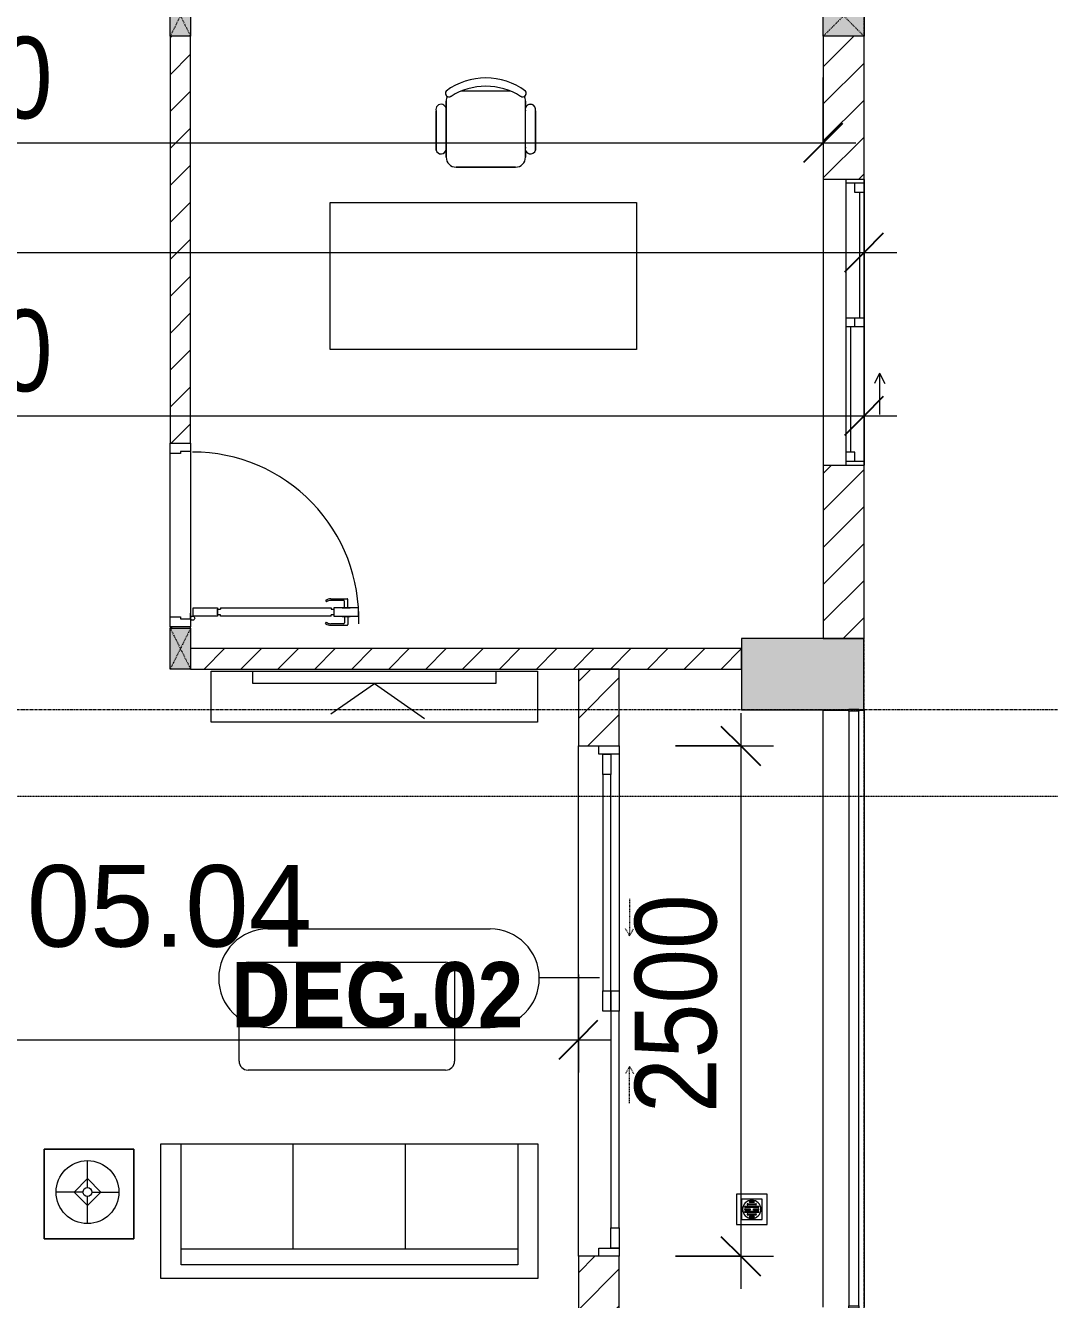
# Model space of a CAD drawing. Header units: millimetres. Extents: x 1591 to 239243, y -15958 to 82755.
# Drawn here: x 225142 to 230160, y 70149 to 76389 of the extents above; entities that cross this region are included whole.
import ezdxf

# ---------------------------------------------------------------- set-up
doc = ezdxf.new("R2010")
doc.units = ezdxf.units.MM
for name, pattern in [('Dash Dot 3_16_', [7.9375, 4.7625, -1.5875, 0, -1.5875]), ('Dash_2_', [6, 3, -3]), ('Grid Line', [22.225, 12.7, -3.175, 3.175, -3.175])]:
    doc.linetypes.add(name, pattern=pattern)
for name, color, linetype, lineweight in [('0-1', 250, 'Continuous', 5), ('A-ANNO-DIMS', 211, 'Continuous', 9), ('A-ANNO-DIMS-160', 211, 'Continuous', 9), ('A-AREA-IDEN', 2, 'Continuous', 9), ('A-DETL-GENF-1', 9, 'Continuous', 9), ('A-DOOR', 31, 'Continuous', 9), ('A-DOOR-1', 254, 'Continuous', 9), ('A-DOOR-2', 9, 'Continuous', 9), ('A-DOOR-FRAM', 31, 'Continuous', 9), ('A-DOOR-HDLN', 31, 'Dash_2_', 9), ('A-DOOR-IDEN', 31, 'Continuous', 9), ('A-FLOR-2', 9, 'Continuous', 9), ('A-FLOR-HRAL', 11, 'Continuous', 9), ('A-GLAZ', 151, 'Continuous', 9), ('A-WALL', 113, 'Continuous', 9), ('A-WALL-1', 253, 'Continuous', 18), ('A-WALL-2', 9, 'Continuous', 9), ('A-WALL-3', 113, 'Continuous', 18), ('A-WALL-PATT-1', 10, 'Continuous', 9), ('A-WALL-PATT-2', 111, 'Continuous', 9), ('G-ANNO-SYMB-1', 111, 'Dash Dot 3_16_', 18), ('I-FURN', 30, 'Continuous', 9), ('I-FURN-1', 254, 'Continuous', 9), ('M-EQPM-1', 254, 'Continuous', 9), ('S-COLS', 52, 'Continuous', 9), ('S-COLS-1', 52, 'Continuous', 5), ('S-COLS-2', 250, 'Continuous', 18), ('S-COLS-4', 254, 'Continuous', 9), ('S-COLS-5', 253, 'Continuous', 18), ('S-COLS-6', 52, 'Continuous', 18), ('S-COLS-HDLN', 52, 'Dash_2_', 9), ('S-COLS-HDLN-1', 9, 'Dash_2_', 9), ('S-GRID-1', 1, 'Grid Line', 9)]:
    doc.layers.add(name, color=color, linetype=linetype, lineweight=lineweight)
doc.styles.add('Arial_9', font='arial_0.ttf', dxfattribs={"height": 400})
doc.styles.add('Arial_B_4', font='arialbd_0.ttf', dxfattribs={"width": 0.9, "height": 320})
doc.styles.add('UTM Avo', font='UTM Avo.ttf', dxfattribs={"width": 0.9, "height": 400})
doc.dimstyles.new('1_Dim_chi_tiet_2_5', dxfattribs={"dimscale": 304.8, "dimtxt": 399.720379, "dimasz": 0.629921, "dimexe": 0.524934, "dimexo": 0.0625, "dimgap": 0.052493, "dimtad": 1, "dimdec": 0, "dimrnd": 5, "dimzin": 0, "dimdsep": 46, "dimtxsty": 'UTM Avo', "dimblk1": 'OBLIQUE', "dimblk2": 'OBLIQUE', "dimsah": 1, "dimcen": 0.09, "dimdle": 0.524934, "dimazin": 0, "dimtfac": 1, "dimtdec": 4, "dimtix": 1, "dimtmove": 0, "dimatfit": 3, "dimfxl": 1.049869, "dimfxlon": 1, "dimtvp": 1, "dimtolj": 1, "dimtzin": 0, "dimarcsym": 2})
doc.dimstyles.new('1_Dim_chi_tiet_2_5_1', dxfattribs={"dimscale": 304.8, "dimtxt": 399.720379, "dimasz": 0.629921, "dimexe": 0.524934, "dimexo": 0.0625, "dimgap": 0.052493, "dimtad": 1, "dimdec": 0, "dimrnd": 5, "dimzin": 0, "dimdsep": 46, "dimtxsty": 'UTM Avo', "dimblk1": 'OBLIQUE', "dimblk2": 'OBLIQUE', "dimsah": 1, "dimcen": 0.09, "dimdle": 0.524934, "dimazin": 0, "dimtfac": 1, "dimtdec": 4, "dimtix": 1, "dimtmove": 0, "dimatfit": 3, "dimfxl": 1.049869, "dimfxlon": 1, "dimtvp": 1, "dimtolj": 1, "dimtzin": 0, "dimarcsym": 2})
pattern_1 = [(45, (0, 0), (-90.50967, 90.50967), [])]
pattern_2 = [(45, (101998.83, 0), (-90.50967, 90.50967), [])]

# ---------------------------------------------------------------- blocks, each defined once
blk = doc.blocks.new('NCV_TKTC_KET CAU_rvt-1-TKCS_MB TẦNG 5')
at = {"layer": 'S-COLS-1'}
blk.add_hatch(color=256, dxfattribs=at).paths.add_polyline_path([(127177.6, 73036.9), (127177.6, 73040.3), (127227.6, 73040.3), (127227.6, 73036.9), (127252.4, 73036.9), (127252.4, 73386.9), (126652.4, 73386.9), (126652.6, 73036.9), (127052.6, 73036.9)])
at = {"layer": 'S-COLS-2'}
for p, q in [((127252.4, 73386.9), (126652.4, 73386.9)), ((126652.4, 73386.9), (126652.4, 73036.9)), ((127252.4, 73036.9), (127252.4, 73386.9)), ((126652.4, 73036.9), (127177.6, 73036.9)), ((127227.6, 73036.9), (127252.4, 73036.9))]:
    blk.add_line(p, q, dxfattribs=at)
blk = doc.blocks.new('DOOR_CW_01 CANH MO-PANEL KINH - DIW_01-900x2200-CỬA GỖ VÂN LAMINATE-553375-TKCS_MB TẦNG 5')
at = {"layer": 'A-DETL-GENF-1'}
for p, q in [((-397, -182), (-397, -62)), ((-397, -62), (-357, -62)), ((-357, -62), (-357, -182)), ((-357, -182), (-397, -182)), ((-391, -196), (-391, -182)), ((-391, -182), (-363, -182)), ((-363, -182), (-363, -196)), ((-397, -196), (-391, -196)), ((-397, -738), (-397, -196)), ((-357, -196), (-363, -196)), ((-357, -196), (-357, -738)), ((-442, -737), (-442, -816.5)), ((-434, -799.5), (-434, -737)), ((-433.9, -711.2), (-427.3, -715.8)), ((-397, -738), (-391, -738)), ((-391, -752), (-391, -738)), ((-357, -738), (-363, -738)), ((-363, -738), (-363, -752)), ((-320.1, -711.2), (-326.7, -715.8)), ((-320, -799.5), (-320, -737)), ((-312, -737), (-312, -816.5)), ((-399, -803.5), (-430, -803.5)), ((-399, -792.2), (-399, -831.8)), ((-397, -792.2), (-399, -792.2)), ((-357, -752), (-397, -752)), ((-397, -752), (-397, -872)), ((-397, -792.2), (-397, -831.8)), ((-363, -752), (-391, -752)), ((-357, -872), (-357, -752)), ((-357, -792.2), (-357, -831.8)), ((-357, -792.2), (-355, -792.2)), ((-355, -792.2), (-355, -831.8)), ((-355, -803.5), (-324, -803.5)), ((-399, -820.5), (-438, -820.5)), ((-399, -831.8), (-397, -831.8)), ((-397, -872), (-357, -872)), ((-355, -831.8), (-357, -831.8)), ((-355, -820.5), (-316, -820.5))]:
    blk.add_line(p, q, dxfattribs=at)
blk.add_circle((-407, -60), 10, dxfattribs=at)
for centre, radius, start, end in [((-407, -60), 814, 268, 0), ((-397, -737), 45, 145, 180), ((-397, -737), 37, 145, 180), ((-357, -737), 37, 0, 35), ((-357, -737), 45, 360, 35), ((-430, -799.5), 4, 180, 270), ((-324, -799.5), 4, 270, 0), ((-438, -816.5), 4, 180, 270), ((-316, -816.5), 4, 270, 0)]:
    blk.add_arc(centre, radius, start, end, dxfattribs=at)
at = {"layer": 'A-DOOR-2'}
for p, q in [((-450, -50), (-450, 50)), ((-450, 50), (-400, 50)), ((-400, 50), (-400, 0)), ((400, 0), (400, 50)), ((400, 50), (450, 50)), ((450, 50), (450, -50)), ((-410, -50), (-450, -50)), ((-410, 0), (-410, -50)), ((-400, 0), (-410, 0)), ((-407, -50), (-382, -50)), ((410, 0), (400, 0)), ((410, -50), (410, 0)), ((450, -50), (410, -50))]:
    blk.add_line(p, q, dxfattribs=at)
blk = doc.blocks.new('BAN LV A - BAN LV A_dwg_ban hoc2-348006-TKCS_MB TẦNG 5')
at = {"layer": 'I-FURN'}
for p, q in [((145.8, 437.4), (-145.8, 437.4)), ((-194.4, 388.8), (-194.4, 113.4)), ((194.4, 113.4), (194.4, 388.8)), ((-243, 354.4), (-243, 162)), ((194.4, 351.4), (194.4, 150.8)), ((243.7, 162), (243.7, 354.4)), ((-120.5, 64.8), (120.5, 64.8))]:
    blk.add_line(p, q, dxfattribs=at)
at = {"layer": 'I-FURN', "flags": 128}
blk.add_lwpolyline([(-737.8, 610.5), (-737.8, 1330.5), (-154.9, 1330.5), (762.2, 1330.5), (762.2, 610.5)], close=True, dxfattribs=at)
at = {"layer": 'I-FURN'}
for centre, radius, start, end in [((-145.8, 388.8), 48.6, 90, 180), ((145.8, 388.8), 48.6, 360, 90), ((-218.7, 347.3), 25.3, 343.7398, 163.7398), ((219.4, 347.3), 25.3, 16.2602, 170.70537), ((-218.7, 154.9), 25.3, 163.7398, 16.2602), ((219.4, 154.9), 25.3, 189.29463, 16.2602), ((-180.2, 75.4), 17.8, 57.97259, 216.69006), ((-145.8, 113.4), 48.6, 180, 207.58444), ((0, 324), 324, 233.1301, 306.8699), ((0, 359.3), 318.2, 237.57575, 302.42425), ((180.2, 75.4), 17.8, 323.30994, 122.02741), ((145.8, 113.4), 48.6, 332.41556, 0)]:
    blk.add_arc(centre, radius, start, end, dxfattribs=at)
blk = doc.blocks.new('BAN LV A - BAN LV A_dwg-348005-TKCS_MB TẦNG 5')
at = {"extrusion": (0, 0, -1), "zscale": -1, "rotation": 180}
blk.add_blockref('BAN LV A - BAN LV A_dwg_ban hoc2-348006-TKCS_MB TẦNG 5', (-729, 1383.7), dxfattribs=at)
blk = doc.blocks.new('BAN LV A - BAN LV A-401069-TKCS_MB TẦNG 5')
at = {"layer": 'I-FURN-1'}
for p, q in [((-8.8, -53.2), (1491.2, -53.2)), ((-8.8, -773.2), (-8.8, -53.2)), ((1491.2, -53.2), (1491.2, -773.2)), ((1491.2, -773.2), (-8.8, -773.2)), ((534.6, -1029.3), (534.6, -994.9)), ((583.2, -946.3), (874.8, -946.3)), ((923.4, -994.9), (923.4, -1032.3)), ((486, -1221.7), (486, -1029.3)), ((972.7, -1029.3), (972.7, -1221.7)), ((534.6, -1270.3), (534.6, -1235.9)), ((923.4, -1232.9), (923.4, -1270.3))]:
    blk.add_line(p, q, dxfattribs=at)
for centre, radius, start, end in [((583.2, -994.9), 48.6, 90, 180), ((874.8, -994.9), 48.6, 0, 90), ((510.3, -1036.4), 25.3, 16.2602, 163.7398), ((948.4, -1036.4), 25.3, 16.2602, 170.70537), ((510.3, -1228.8), 25.3, 163.7398, 343.7398), ((948.4, -1228.8), 25.3, 189.29463, 16.2602), ((548.9, -1308.3), 17.8, 119.40397, 216.69006), ((583.2, -1270.3), 48.6, 180, 207.58444), ((874.8, -1270.3), 48.6, 332.41556, 0), ((909.2, -1308.3), 17.8, 323.30994, 60.59603), ((729, -1059.7), 324, 233.1301, 306.8699)]:
    blk.add_arc(centre, radius, start, end, dxfattribs=at)
at = {"extrusion": (0, 0, -1), "zscale": -1, "rotation": 180}
blk.add_blockref('BAN LV A - BAN LV A_dwg-348005-TKCS_MB TẦNG 5', (0, 0), dxfattribs=at)
blk = doc.blocks.new('THU NUOC - THU NUOC-461820-TKCS_MB TẦNG 5')
at = {"layer": 'M-EQPM-1'}
for p, q in [((-66.3, 70.6), (-66.3, -79.4)), ((83.7, 70.6), (-66.3, 70.6)), ((83.7, -79.4), (83.7, 70.6)), ((58.7, 45.6), (-41.3, 45.6)), ((-41.3, 45.6), (-41.3, -54.4)), ((-23.3, 10.8), (40.9, 10.8)), ((40.9, 4.8), (-23.3, 4.8)), ((-11, 23.3), (28.5, 23.3)), ((28.5, 17.3), (-11, 17.3)), ((-1.1, 35.6), (18.5, 35.6)), ((18.5, 29.6), (-1.1, 29.6)), ((58.7, -54.4), (58.7, 45.6)), ((-41.3, -54.4), (58.7, -54.4)), ((-23.3, -1.2), (0.7, -1.2)), ((0.7, -7.2), (-23.3, -7.2)), ((-23.3, -13.6), (40.9, -13.6)), ((40.9, -19.6), (-23.3, -19.6)), ((-11, -26.1), (28.5, -26.1)), ((28.5, -32.1), (-11, -32.1)), ((-1.1, -38.5), (18.5, -38.5)), ((18.5, -44.5), (-1.1, -44.5)), ((0.7, -1.2), (0.7, -7.2)), ((16.7, -1.2), (40.9, -1.2)), ((16.7, -7.2), (16.7, -1.2)), ((40.9, -7.2), (16.7, -7.2)), ((-66.3, -79.4), (83.7, -79.4))]:
    blk.add_line(p, q, dxfattribs=at)
for centre, radius, start, end in [((8.7, -4.4), 45, 0, 180), ((8.7, -4.4), 45, 0, 180), ((-23.3, 7.8), 3, 90, 270), ((-11, 20.3), 3, 90, 270), ((-1.1, 32.6), 3, 90, 270), ((18.5, 32.6), 3, 270, 90), ((28.5, 20.3), 3, 270, 90), ((40.9, 7.8), 3, 270, 90), ((8.7, -4.4), 45, 180, 360), ((8.7, -4.4), 45, 180, 360), ((-23.3, -4.2), 3, 90, 270), ((-23.3, -16.6), 3, 90, 270), ((-11, -29.1), 3, 90, 270), ((-1.1, -41.5), 3, 90, 270), ((18.5, -41.5), 3, 270, 90), ((28.5, -29.1), 3, 270, 90), ((40.9, -4.2), 3, 270, 90), ((40.9, -16.6), 3, 270, 90)]:
    blk.add_arc(centre, radius, start, end, dxfattribs=at)
blk = doc.blocks.new('G1_SOF - BO TRU - 100x200-746114-TKCS_MB TẦNG 5')
at = {"layer": 'S-COLS'}
blk.add_hatch(color=256, dxfattribs=at).paths.add_polyline_path([(50, -100), (50, 100), (-50, 100), (-50, -100)])
at = {"layer": 'S-COLS-5'}
for p, q in [((-50, 100), (50, 100)), ((-50, -100), (-50, 100)), ((50, 100), (50, -100)), ((50, -100), (-50, -100))]:
    blk.add_line(p, q, dxfattribs=at)
at = {"layer": 'S-COLS-HDLN-1'}
for p, q in [((50, -100), (-50, 100)), ((-50, -100), (50, 100))]:
    blk.add_line(p, q, dxfattribs=at)
blk = doc.blocks.new('LOBBY_SOFA_1 - LOBBY_SOFA_1-901228-TKCS_MB TẦNG 5')
at = {"layer": 'I-FURN'}
for p, q in [((-2172.3, 1064.5), (-2172.3, 1504.5)), ((-2128.3, 1548.5), (-1160.3, 1548.5)), ((-1116.3, 1504.5), (-1116.3, 1064.5)), ((-1160.3, 1020.5), (-2128.3, 1020.5)), ((-2688.2, 633.5), (-3128.2, 633.5)), ((-3128.2, 633.5), (-3128.2, 193.5)), ((-2688.2, 193.5), (-2688.2, 633.5)), ((-2556, 660), (-708, 660)), ((-2556, 0), (-2556, 660)), ((-2457, 66), (-2457, 660)), ((-1907, 143), (-1907, 660)), ((-1357, 143), (-1357, 660)), ((-807, 660), (-807, 66)), ((-708, 660), (-708, 0)), ((-2915.4, 445), (-2915.4, 577)), ((-2981.4, 423), (-2915.4, 489)), ((-2915.4, 489), (-2849.4, 423)), ((-2937.4, 423), (-3069.4, 423)), ((-2915.4, 357), (-2981.4, 423)), ((-2849.4, 423), (-2915.4, 357)), ((-2915.4, 269), (-2915.4, 401)), ((-2893.4, 423), (-2761.4, 423)), ((-3128.2, 193.5), (-2688.2, 193.5)), ((-807, 143), (-2457, 143)), ((-807, 66), (-2457, 66)), ((-708, 0), (-2556, 0))]:
    blk.add_line(p, q, dxfattribs=at)
for radius in [154, 22]:
    blk.add_circle((-2915.4, 423), radius, dxfattribs=at)
for centre, start, end in [((-2128.3, 1504.5), 90, 180), ((-1160.3, 1504.5), 0, 90), ((-2128.3, 1064.5), 180, 270), ((-1160.3, 1064.5), 270, 0)]:
    blk.add_arc(centre, 44, start, end, dxfattribs=at)
at = {"layer": 'I-FURN-1'}
for p, q in [((-2172.3, 1064.5), (-2172.3, 1504.5)), ((-2128.3, 1548.5), (-1160.3, 1548.5)), ((-1116.3, 1504.5), (-1116.3, 1064.5)), ((-1160.3, 1020.5), (-2128.3, 1020.5)), ((-3128.2, 633.5), (-2688.2, 633.5)), ((-3128.2, 193.5), (-3128.2, 633.5)), ((-2688.2, 633.5), (-2688.2, 193.5)), ((-2556, 660), (-708, 660)), ((-2556, 0), (-2556, 660)), ((-708, 660), (-708, 0)), ((-2688.2, 193.5), (-3128.2, 193.5)), ((-708, 0), (-2556, 0))]:
    blk.add_line(p, q, dxfattribs=at)
for centre, start, end in [((-2128.3, 1504.5), 90, 180), ((-1160.3, 1504.5), 0, 90), ((-2128.3, 1064.5), 180, 270), ((-1160.3, 1064.5), 270, 0)]:
    blk.add_arc(centre, 44, start, end, dxfattribs=at)
blk = doc.blocks.new('RES_BAN AN - RES_BAN AN-901221-TKCS_MB TẦNG 5')
at = {"layer": 'I-FURN-1'}
for p, q in [((0, 250), (1600, 250)), ((0, 0), (0, 250)), ((1600, 250), (1600, 0)), ((1600, 0), (0, 0))]:
    blk.add_line(p, q, dxfattribs=at)
blk = doc.blocks.new('KE TIVI-2 - KE TIVI-2-901222-TKCS_MB TẦNG 5')
at = {"layer": 'I-FURN-1'}
for p, q in [((0, 60), (-245.7, 232.1)), ((213, 209.1), (0, 60)), ((-595.6, 60), (595.6, 60)), ((-595.6, 0), (-595.6, 60)), ((595.6, 0), (-595.6, 0)), ((595.6, 60), (595.6, 0))]:
    blk.add_line(p, q, dxfattribs=at)
blk = doc.blocks.new('NCV_TKTC_TANG 5_rvt-1-TKCS_MB TẦNG 5')
at = {"layer": 'A-WALL-PATT-1'}
h = blk.add_hatch(dxfattribs=at)
h.set_pattern_fill('FP_1', color=256, style=0, pattern_type=2)
h.set_pattern_definition(pattern_1)
h.paths.add_polyline_path([(123902.6, 73436.9), (123952.6, 73436.9), (123952.6, 73443.1), (123852.6, 73443.1), (123852.6, 73436.9)])
h.paths.add_polyline_path([(123952.6, 74343.1), (123952.6, 76336.9), (123852.6, 76336.9), (123852.6, 74343.1), (123902.6, 74343.1)])
h = blk.add_hatch(dxfattribs=at)
h.set_pattern_fill('FP_1', color=256, style=0, pattern_type=2)
h.set_pattern_definition(pattern_1)
h.paths.add_polyline_path([(123952.6, 73236.9), (126652.6, 73236.9), (126652.6, 73336.9), (123952.6, 73336.9)])
at = {"layer": 'A-FLOR-2'}
for p, q in [((123852.6, 73493.1), (123852.6, 74293.1)), ((123952.6, 74303.1), (123952.6, 73483.1)), ((125852.6, 70360.3), (125852.6, 72860.3))]:
    blk.add_line(p, q, dxfattribs=at)
at = {"layer": 'A-WALL-1'}
for p, q in [((123852.6, 76336.9), (123852.6, 74343.1)), ((123952.6, 74343.1), (123952.6, 76336.9)), ((123852.6, 73443.1), (123852.6, 73436.9)), ((123952.6, 73436.9), (123952.6, 73443.1)), ((126652.6, 73336.9), (123952.6, 73336.9)), ((126652.6, 73236.9), (126652.6, 73336.9)), ((123952.6, 73236.9), (126652.6, 73236.9))]:
    blk.add_line(p, q, dxfattribs=at)
at = {"layer": 'A-WALL-2'}
for p, q in [((123852.6, 73493.1), (123852.6, 74293.1)), ((123952.6, 74303.1), (123952.6, 73483.1))]:
    blk.add_line(p, q, dxfattribs=at)
at = {"layer": 'A-DOOR-1', "rotation": 90.00000000000118}
blk.add_blockref('DOOR_CW_01 CANH MO-PANEL KINH - DIW_01-900x2200-CỬA GỖ VÂN LAMINATE-553375-TKCS_MB TẦNG 5', (123902.6, 73893.1), dxfattribs=at)
at = {"layer": 'I-FURN-1', "rotation": 180}
for name, p in [('BAN LV A - BAN LV A-401069-TKCS_MB TẦNG 5', (126128.2, 74749.2)), ('RES_BAN AN - RES_BAN AN-901221-TKCS_MB TẦNG 5', (125652.9, 73226.9)), ('KE TIVI-2 - KE TIVI-2-901222-TKCS_MB TẦNG 5', (124852.9, 73226.9))]:
    blk.add_blockref(name, p, dxfattribs=at)
at = {"layer": 'I-FURN-1'}
blk.add_blockref('LOBBY_SOFA_1 - LOBBY_SOFA_1-901228-TKCS_MB TẦNG 5', (126362.6, 70251.9), dxfattribs=at)
at = {"layer": 'M-EQPM-1', "rotation": 180}
blk.add_blockref('THU NUOC - THU NUOC-461820-TKCS_MB TẦNG 5', (126711.3, 70585.9), dxfattribs=at)
at = {"layer": 'S-COLS-4', "rotation": 180}
for p in [(123902.6, 76436.9), (123902.6, 73336.9)]:
    blk.add_blockref('G1_SOF - BO TRU - 100x200-746114-TKCS_MB TẦNG 5', p, dxfattribs=at)
blk = doc.blocks.new('G1_SOF - BO TRU - 200x200-3055084-TKCS_MB TẦNG 5')
at = {"layer": 'S-COLS'}
blk.add_hatch(color=256, dxfattribs=at).paths.add_polyline_path([(8.4, 100), (-100, 100), (-100, -100), (100, -100), (100, 100)])
at = {"layer": 'S-COLS-6'}
for p, q in [((-100, 100), (100, 100)), ((-100, -100), (-100, 100)), ((100, 100), (100, -100)), ((100, -100), (-100, -100))]:
    blk.add_line(p, q, dxfattribs=at)
at = {"layer": 'S-COLS-HDLN'}
for p, q in [((100, -100), (-100, 100)), ((-100, -100), (100, 100))]:
    blk.add_line(p, q, dxfattribs=at)
blk = doc.blocks.new('1_FAMILY RVT - W01-WxH 1400x1400xmm-389822-TKCS_MB TẦNG 5')
at = {"layer": 'A-GLAZ'}
for p, q in [((248.4, 172.39), (299.2, 197.79)), ((248.4, 172.39), (299.2, 146.99)), ((248.4, 172.39), (451.6, 172.39)), ((-700, 96.19), (-700, -103.81)), ((700, 96.19), (-700, 96.19)), ((-700, 96.19), (-636.5, 96.19)), ((-680.95, 96.19), (-680.95, 7.29)), ((-636.5, 96.19), (-22.225, 96.19)), ((-636.5, 96.19), (-636.5, 51.74)), ((-636.5, 73.965), (-22.225, 73.965)), ((-22.225, 7.29), (-22.225, 96.19)), ((-22.225, 96.19), (22.225, 96.19)), ((22.225, 96.19), (680.95, 96.19)), ((22.225, 96.19), (22.225, 7.29)), ((680.95, 96.19), (700, 96.19)), ((680.95, 96.19), (680.95, 7.29)), ((700, -103.81), (700, 96.19)), ((-700, 7.29), (-680.95, 7.29)), ((-636.5, 51.74), (-680.95, 51.74)), ((-680.95, 7.29), (-22.225, 7.29)), ((22.225, 51.74), (-22.225, 51.74)), ((-22.225, 7.29), (22.225, 7.29)), ((22.225, 29.515), (636.5, 29.515)), ((22.225, 7.29), (636.5, 7.29)), ((636.5, 51.74), (636.5, 7.29)), ((680.95, 51.74), (636.5, 51.74)), ((636.5, 7.29), (700, 7.29)), ((-700, -103.81), (700, -103.81))]:
    blk.add_line(p, q, dxfattribs=at)
blk = doc.blocks.new('Railing - 50 x 10mm-1251311-TKCS_MB TẦNG 5')
at = {"layer": 'A-FLOR-HRAL'}
for p, q in [((25, 5), (-25, 5)), ((-25, 5), (-25, -5)), ((25, -5), (25, 5)), ((-25, -5), (25, -5))]:
    blk.add_line(p, q, dxfattribs=at)
blk = doc.blocks.new('Railing - Railing-3262854-TKCS_MB TẦNG 5')
at = {"layer": 'A-FLOR-HRAL'}
for p, q in [((127177.6, 73030.3), (127177.6, 70116.9)), ((127227.6, 70116.9), (127227.6, 73030.3))]:
    blk.add_line(p, q, dxfattribs=at)
at = {"extrusion": (0, 0, -1), "zscale": -1}
for p in [(-127202.6, 73035.3), (-127202.6, 70111.9)]:
    blk.add_blockref('Railing - 50 x 10mm-1251311-TKCS_MB TẦNG 5', p, dxfattribs=at)
blk = doc.blocks.new('DEG_02-DEG_03 - DEG_02-2500x2400mm-CỬA ĐI 02 CÁNH TRƯỢT-841416-TKCS_MB TẦNG 5')
at = {"layer": 'A-DOOR'}
for p, q in [((-1210, -100), (-1210, -60)), ((-1210, -60), (-1110, -60)), ((-1110, -60), (-1110, -100)), ((-50, -60), (-1110, -60)), ((-50, -60), (-50, -20)), ((-50, -20), (50, -20)), ((50, -60), (-50, -60)), ((-50, -100), (-50, -60)), ((-50, -60), (50, -60)), ((50, -20), (50, -60)), ((1110, -20), (50, -20)), ((50, -60), (1110, -60)), ((50, -60), (50, -100)), ((1110, -60), (1110, -20)), ((1110, -20), (1210, -20)), ((1210, -60), (1110, -60)), ((1210, -20), (1210, -60)), ((-1110, -100), (-1210, -100)), ((-1110, -100), (-50, -100)), ((50, -100), (-50, -100))]:
    blk.add_line(p, q, dxfattribs=at)
at = {"layer": 'A-DOOR-FRAM'}
for p, q in [((-1250, 0), (-1210, 0)), ((-1250, -100), (-1250, 0)), ((-1210, 0), (-1210, -100)), ((1210, -100), (1210, 0)), ((1210, 0), (1250, 0)), ((1250, 0), (1250, -100)), ((-1210, -100), (-1250, -100)), ((1250, -100), (1210, -100))]:
    blk.add_line(p, q, dxfattribs=at)
at = {"layer": 'A-DOOR-HDLN'}
for p, q in [((-500.4, -151.1), (-320.4, -151.1)), ((-320.4, -151.1), (-355, -131.1)), ((-320.4, -151.1), (-355, -171.1)), ((320.4, -151.1), (355, -131.1)), ((320.4, -151.1), (355, -171.1)), ((500.4, -151.1), (320.4, -151.1))]:
    blk.add_line(p, q, dxfattribs=at)
blk = doc.blocks.new('DIMBLOCK80-TKCS_MB TẦNG 5')
at = {"layer": 'A-ANNO-DIMS-160'}
for p, q in [((221051.3, 71740.6), (221051.3, 71260.6)), ((221051.3, 71420.6), (221051.3, 71740.6)), ((227851.4, 71740.6), (227851.4, 71260.6)), ((227851.4, 71420.6), (227851.4, 71740.6)), ((220891.3, 71420.6), (228011.4, 71420.6))]:
    blk.add_line(p, q, dxfattribs=at)
at = {"layer": 'A-ANNO-DIMS-160', "lineweight": 25}
for p, q in [((221051.3, 71420.6), (221147.3, 71516.6)), ((227851.4, 71420.6), (227947.4, 71516.6)), ((221051.3, 71420.6), (220955.3, 71324.6)), ((227851.4, 71420.6), (227755.4, 71324.6))]:
    blk.add_line(p, q, dxfattribs=at)
at = {"layer": 'A-ANNO-DIMS-160', "color": 0, "insert": (223903.6, 71940.3), "char_height": 400, "width": 1314.636, "attachment_point": 1, "line_spacing_factor": 1.110334, "style": 'UTM Avo'}
blk.add_mtext('6800', dxfattribs=at)
blk = doc.blocks.new('_Oblique')
at = {"color": 0, "linetype": 'ByBlock', "lineweight": -2}
blk.add_line((-0.5, -0.5), (0.5, 0.5), dxfattribs=at)
blk = doc.blocks.new('STN_Door Tag - STN_Door Tag-1788670-TKCS_MB TẦNG 5')
at = {"layer": 'A-DOOR-IDEN'}
for p, q in [((-3.37, 1.495), (3.431, 1.495)), ((-3.37, -1.524), (3.431, -1.524))]:
    blk.add_line(p, q, dxfattribs=at)
for centre, start, end in [((-3.37, -0.015), 90, 270), ((3.431, -0.015), 270, 90)]:
    blk.add_arc(centre, 1.509, start, end, dxfattribs=at)
blk = doc.blocks.new('DIMBLOCK193-TKCS_MB TẦNG 5')
at = {"layer": 'A-ANNO-DIMS-160'}
for p, q in [((228647.7, 73020.3), (228647.7, 70200.3)), ((228327.7, 72860.3), (228807.7, 72860.3)), ((228647.7, 72860.3), (228327.7, 72860.3)), ((228327.7, 70360.3), (228807.7, 70360.3)), ((228647.7, 70360.3), (228327.7, 70360.3))]:
    blk.add_line(p, q, dxfattribs=at)
at = {"layer": 'A-ANNO-DIMS-160', "lineweight": 25}
for p, q in [((228647.7, 72860.3), (228551.7, 72956.3)), ((228647.7, 72860.3), (228743.7, 72764.3)), ((228647.7, 70360.3), (228551.7, 70456.3)), ((228647.7, 70360.3), (228743.7, 70264.3))]:
    blk.add_line(p, q, dxfattribs=at)
at = {"layer": 'A-ANNO-DIMS-160', "color": 0, "insert": (228128, 71062.5), "char_height": 400, "width": 1314.636, "attachment_point": 1, "rotation": 90, "line_spacing_factor": 1.110334, "style": 'UTM Avo'}
blk.add_mtext('2500', dxfattribs=at)
blk = doc.blocks.new('DIMBLOCK240-TKCS_MB TẦNG 5')
at = {"layer": 'A-ANNO-DIMS-160'}
for p, q in [((207951.4, 75597.8), (207951.4, 75117.8)), ((207951.4, 75277.8), (207951.4, 75597.8)), ((229251.4, 75597.8), (229251.4, 75117.8)), ((229251.4, 75277.8), (229251.4, 75597.8)), ((207791.4, 75277.8), (229411.4, 75277.8))]:
    blk.add_line(p, q, dxfattribs=at)
at = {"layer": 'A-ANNO-DIMS-160', "lineweight": 25}
for p, q in [((207951.4, 75277.8), (208047.4, 75373.8)), ((229251.4, 75277.8), (229347.4, 75373.8)), ((207951.4, 75277.8), (207855.4, 75181.8)), ((229251.4, 75277.8), (229155.4, 75181.8))]:
    blk.add_line(p, q, dxfattribs=at)
at = {"layer": 'A-ANNO-DIMS-160', "color": 0, "insert": (217916.7, 75797.5), "char_height": 400, "width": 1643.295, "attachment_point": 1, "line_spacing_factor": 1.110334, "style": 'UTM Avo'}
blk.add_mtext('21300', dxfattribs=at)
blk = doc.blocks.new('DIMBLOCK243-TKCS_MB TẦNG 5')
at = {"layer": 'A-ANNO-DIMS-160'}
for p, q in [((220251.4, 74797.8), (220251.4, 74317.8)), ((220251.4, 74477.8), (220251.4, 74797.8)), ((229251.4, 74797.8), (229251.4, 74317.8)), ((229251.4, 74477.8), (229251.4, 74797.8)), ((220251.4, 74477.8), (229411.4, 74477.8))]:
    blk.add_line(p, q, dxfattribs=at)
at = {"layer": 'A-ANNO-DIMS-160', "lineweight": 25}
for p, q in [((220251.4, 74477.8), (220347.4, 74573.8)), ((229251.4, 74477.8), (229347.4, 74573.8)), ((220251.4, 74477.8), (220155.4, 74381.8)), ((229251.4, 74477.8), (229155.4, 74381.8))]:
    blk.add_line(p, q, dxfattribs=at)
at = {"layer": 'A-ANNO-DIMS-160', "color": 0, "insert": (224203.6, 74997.5), "char_height": 400, "width": 1314.636, "attachment_point": 1, "line_spacing_factor": 1.110334, "style": 'UTM Avo'}
blk.add_mtext('9000', dxfattribs=at)
blk = doc.blocks.new('DIMBLOCK319-TKCS_MB TẦNG 5')
at = {"layer": 'A-ANNO-DIMS-160'}
for p, q in [((220451.4, 76134.6), (220451.4, 75654.6)), ((220451.4, 75814.6), (220451.4, 76134.6)), ((229051.4, 76134.6), (229051.4, 75654.6)), ((229051.4, 75814.6), (229051.4, 76134.6)), ((220291.4, 75814.6), (229211.4, 75814.6))]:
    blk.add_line(p, q, dxfattribs=at)
at = {"layer": 'A-ANNO-DIMS-160', "lineweight": 25}
for p, q in [((220451.4, 75814.6), (220547.4, 75910.6)), ((229051.4, 75814.6), (229147.4, 75910.6)), ((220451.4, 75814.6), (220355.4, 75718.6)), ((229051.4, 75814.6), (228955.4, 75718.6))]:
    blk.add_line(p, q, dxfattribs=at)
at = {"layer": 'A-ANNO-DIMS-160', "color": 0, "insert": (224203.6, 76334.2), "char_height": 400, "width": 1314.636, "attachment_point": 1, "line_spacing_factor": 1.110334, "style": 'UTM Avo'}
blk.add_mtext('8600', dxfattribs=at)

msp = doc.modelspace()

# ---------------------------------------------------------------- hatches: boundary and pattern name
at = {"layer": 'A-WALL-PATT-2'}
h = msp.add_hatch(dxfattribs=at)
h.set_pattern_fill('FP_1', color=256, style=0, pattern_type=2)
h.set_pattern_definition(pattern_2)
h.paths.add_polyline_path([(229251.4, 73386.9), (229251.3, 74235.3), (229051.4, 74235.3), (229051.4, 73386.9), (229251.3, 73386.9)])
h.paths.add_polyline_path([(229251.3, 75635.3), (229251.4, 75635.3), (229251.3, 76336.9), (229051.4, 76336.9), (229051.4, 75635.3)])
h = msp.add_hatch(dxfattribs=at)
h.set_pattern_fill('FP_1', color=256, style=0, pattern_type=2)
h.set_pattern_definition(pattern_2)
h.paths.add_polyline_path([(227851.4, 70036.9), (228051.4, 70036.9), (228051.4, 70360.3), (227851.4, 70360.3), (227851.4, 70111.9)])
h.paths.add_polyline_path([(227951.4, 72860.3), (228051.4, 72860.3), (228051.4, 73236.9), (227851.4, 73236.9), (227851.4, 72860.3)])

# ---------------------------------------------------------------- linework, layer by layer
at = {"layer": 'A-DOOR-IDEN'}
msp.add_line((227954.7, 71724.1), (227660, 71724.1), dxfattribs=at)
at = {"layer": 'A-WALL'}
for p, q in [((229051.4, 70111.9), (229051.4, 73035.3)), ((229051.4, 73035.3), (229176.4, 73035.3)), ((229226.4, 73035.3), (229251.4, 73035.3)), ((229251.4, 73035.3), (229251.4, 70111.9)), ((227851.4, 70360.3), (227851.4, 72860.3)), ((228051.4, 72820.3), (228051.4, 71660.3))]:
    msp.add_line(p, q, dxfattribs=at)
at = {"layer": 'A-WALL-3'}
for p, q in [((229051.4, 76336.9), (229051.4, 75635.3)), ((229251.4, 75635.3), (229251.4, 76336.9)), ((229051.4, 74235.3), (229051.4, 73386.9)), ((229251.4, 73386.9), (229251.4, 74235.3)), ((229051.4, 73386.9), (229251.4, 73386.9)), ((228051.4, 73236.9), (227851.4, 73236.9)), ((227851.4, 73236.9), (227851.4, 72860.3)), ((228051.4, 72860.3), (228051.4, 73236.9)), ((227851.4, 72860.3), (227951.4, 72860.3)), ((227951.4, 70360.3), (227851.4, 70360.3)), ((227851.4, 70360.3), (227851.4, 70036.9)), ((228051.4, 70036.9), (228051.4, 70360.3))]:
    msp.add_line(p, q, dxfattribs=at)
at = {"layer": 'G-ANNO-SYMB-1'}
msp.add_line((130746.6, 72614.1), (236925.7, 72614.1), dxfattribs=at)
at = {"layer": 'S-GRID-1'}
for p, q in [((229251.4, 19118.3), (229251.4, 76659.6)), ((229978.4, 73036.9), (136410.9, 73036.9)), ((233978.4, 73036.9), (229978.4, 73036.9))]:
    msp.add_line(p, q, dxfattribs=at)

# ---------------------------------------------------------------- block references
at = {"layer": '0-1'}
for name in ['NCV_TKTC_KET CAU_rvt-1-TKCS_MB TẦNG 5', 'NCV_TKTC_TANG 5_rvt-1-TKCS_MB TẦNG 5']:
    msp.add_blockref(name, (101998.8, 0), dxfattribs=at)
at = {"layer": 'A-DOOR', "rotation": 90.00000000000011}
msp.add_blockref('DEG_02-DEG_03 - DEG_02-2500x2400mm-CỬA ĐI 02 CÁNH TRƯỢT-841416-TKCS_MB TẦNG 5', (227951.4, 71610.3), dxfattribs=at)
at = {"layer": 'A-DOOR-IDEN', "xscale": 159.9999999999999, "yscale": 159.9999999999999, "zscale": 159.9999999999999}
msp.add_blockref('STN_Door Tag - STN_Door Tag-1788670-TKCS_MB TẦNG 5', (226869.6, 71724.8), dxfattribs=at)
at = {"layer": 'A-FLOR-HRAL'}
msp.add_blockref('Railing - Railing-3262854-TKCS_MB TẦNG 5', (101998.8, 0), dxfattribs=at)
at = {"layer": 'A-GLAZ', "rotation": 270}
msp.add_blockref('1_FAMILY RVT - W01-WxH 1400x1400xmm-389822-TKCS_MB TẦNG 5', (229155.2, 74935.3), dxfattribs=at)
at = {"layer": 'S-COLS', "rotation": 180}
msp.add_blockref('G1_SOF - BO TRU - 200x200-3055084-TKCS_MB TẦNG 5', (229151.4, 76436.9), dxfattribs=at)

# ---------------------------------------------------------------- texts
at = {"layer": 'A-AREA-IDEN', "insert": (225428, 71871.2), "char_height": 400, "width": 2233.6, "attachment_point": 8, "line_spacing_factor": 0.936439, "style": 'Arial_9'}
msp.add_mtext('\\pt8,16,24,32,40,48,56,64,72,80,88,96,104,112,120,128,136,144,152,160,168,176,184,192,200,208,216,224,232,240,248,256;A3.05.04', dxfattribs=at)
at = {"layer": 'A-DOOR-IDEN', "insert": (226866.4, 71639.4), "char_height": 320, "width": 1467.36, "attachment_point": 5, "line_spacing_factor": 0.936439, "style": 'Arial_B_4'}
msp.add_mtext('\\pt7.2,14.4,21.6,28.8,36,43.2,50.4,57.6,64.8,72,79.2,86.4,93.6,100.8,108,115.2,122.4,129.6,136.8,144,151.2,158.4,165.6,172.8,180,187.2,194.4,201.6,208.8,216,223.2,230.4;DEG.02', dxfattribs=at)

# ---------------------------------------------------------------- dimensions: what is measured, and where the dimension line sits
at = {"layer": 'A-ANNO-DIMS'}
for base, p1, p2, dimstyle, override, picture, middle in [((229051.4, 75814.6), (220451.4, 76134.6), (229051.4, 76134.6), '1_Dim_chi_tiet_2_5_1', {"dimpost": '<>', "dimfxl": 8600}, 'DIMBLOCK319-TKCS_MB TẦNG 5', (224751.4, 76037.6)), ((229251.4, 75277.8), (207951.4, 75597.8), (229251.4, 75597.8), '1_Dim_chi_tiet_2_5', {"dimpost": '<>', "dimfxl": 21300}, 'DIMBLOCK240-TKCS_MB TẦNG 5', (218601.4, 75500.8)), ((229251.4, 74477.8), (220251.4, 74797.8), (229251.4, 74797.8), '1_Dim_chi_tiet_2_5', {"dimpost": '<>', "dimfxl": 9000}, 'DIMBLOCK243-TKCS_MB TẦNG 5', (224751.4, 74700.8)), ((227851.4, 71420.6), (221051.3, 71740.6), (227851.4, 71740.6), '1_Dim_chi_tiet_2_5', {"dimpost": '<>', "dimfxl": 6800.071331}, 'DIMBLOCK80-TKCS_MB TẦNG 5', (224451.4, 71643.6))]:
    dim = msp.add_linear_dim(base=base, p1=p1, p2=p2, dimstyle=dimstyle, override=override, dxfattribs=at)
    dim.commit()
    dim.dimension.update_dxf_attribs({"geometry": picture, "text_midpoint": middle})
dim = msp.add_linear_dim(base=(228647.7, 70360.3), p1=(228327.7, 72860.3), p2=(228327.7, 70360.3), angle=90, dimstyle='1_Dim_chi_tiet_2_5', override={"dimpost": '<>', "dimfxl": 2500}, dxfattribs=at)
dim.commit()
dim.dimension.update_dxf_attribs({"geometry": 'DIMBLOCK193-TKCS_MB TẦNG 5', "text_midpoint": (228424.7, 71610.3)})

doc.saveas('drawing.dxf')
